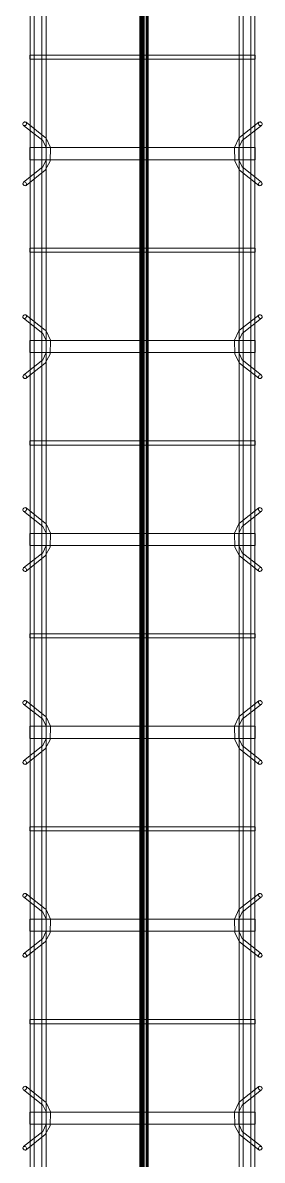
# Model space of a CAD drawing. Header units: inches. Extents: x -19229 to -222, y -6301 to 12387.
# Drawn here: x -2065.9 to -2051, y 11416.9 to 11487.6 of the extents above; entities that cross this region are included whole.
import ezdxf

# ---------------------------------------------------------------- set-up
doc = ezdxf.new("R2010")
doc.units = ezdxf.units.IN
doc.header["$MEASUREMENT"] = 0
doc.layers.add('A-GENM', color=13, linetype='Continuous', lineweight=9)
doc.layers.add('S-BEAM', color=12, linetype='Continuous', lineweight=9)

# ---------------------------------------------------------------- blocks, each defined once
blk = doc.blocks.new('Dowel bar assembly - Dowel bar assembly-669756-SLAB ON GROUND JOINTS')
at = {"layer": 'S-BEAM'}
for p, q in [((1516.024, 2.232), (1516.973, 1.033)), ((1517.175, 1.192), (1516.225, 2.392)), ((1519.761, 2.392), (1518.811, 1.192)), ((1519.013, 1.033), (1519.962, 2.232)), ((1528.024, 2.232), (1528.973, 1.033)), ((1529.175, 1.192), (1528.225, 2.392)), ((1531.761, 2.392), (1530.811, 1.192)), ((1531.013, 1.033), (1531.962, 2.232)), ((1540.024, 2.232), (1540.973, 1.033)), ((1541.175, 1.192), (1540.225, 2.392)), ((1543.761, 2.392), (1542.811, 1.192)), ((1543.013, 1.033), (1543.962, 2.232)), ((1552.024, 2.232), (1552.973, 1.033)), ((1553.175, 1.192), (1552.225, 2.392)), ((1555.761, 2.392), (1554.811, 1.192)), ((1555.013, 1.033), (1555.962, 2.232)), ((1564.024, 2.232), (1564.973, 1.033)), ((1565.175, 1.192), (1564.225, 2.392)), ((1567.761, 2.392), (1566.811, 1.192)), ((1567.013, 1.033), (1567.962, 2.232)), ((1576.024, 2.232), (1576.973, 1.033)), ((1577.175, 1.192), (1576.225, 2.392)), ((1579.761, 2.392), (1578.811, 1.192)), ((1579.013, 1.033), (1579.962, 2.232)), ((2175, 1.979), (0, 1.979)), ((0, 1.722), (2175, 1.722)), ((1517.625, 1.99), (1517.625, -12.01)), ((1518.375, 1.99), (1517.625, 1.99)), ((1517.625, 1.99), (1518.375, 1.99)), ((1518.375, -12.01), (1518.375, 1.99)), ((1523.871, 1.99), (1523.871, -12.01)), ((1524.129, 1.99), (1523.871, 1.99)), ((1523.871, 1.99), (1524.129, 1.99)), ((1524.129, -12.01), (1524.129, 1.99)), ((1529.625, 1.99), (1529.625, -12.01)), ((1530.375, 1.99), (1529.625, 1.99)), ((1529.625, 1.99), (1530.375, 1.99)), ((1530.375, -12.01), (1530.375, 1.99)), ((1535.871, 1.99), (1535.871, -12.01)), ((1536.129, 1.99), (1535.871, 1.99)), ((1535.871, 1.99), (1536.129, 1.99)), ((1536.129, -12.01), (1536.129, 1.99)), ((1541.625, 1.99), (1541.625, -12.01)), ((1542.375, 1.99), (1541.625, 1.99)), ((1541.625, 1.99), (1542.375, 1.99)), ((1542.375, -12.01), (1542.375, 1.99)), ((1547.871, 1.99), (1547.871, -12.01)), ((1548.129, 1.99), (1547.871, 1.99)), ((1547.871, 1.99), (1548.129, 1.99)), ((1548.129, -12.01), (1548.129, 1.99)), ((1553.625, 1.99), (1553.625, -12.01)), ((1554.375, 1.99), (1553.625, 1.99)), ((1553.625, 1.99), (1554.375, 1.99)), ((1554.375, -12.01), (1554.375, 1.99)), ((1559.871, 1.99), (1559.871, -12.01)), ((1560.129, 1.99), (1559.871, 1.99)), ((1559.871, 1.99), (1560.129, 1.99)), ((1560.129, -12.01), (1560.129, 1.99)), ((1565.625, 1.99), (1565.625, -12.01)), ((1566.375, 1.99), (1565.625, 1.99)), ((1565.625, 1.99), (1566.375, 1.99)), ((1566.375, -12.01), (1566.375, 1.99)), ((1571.871, 1.99), (1571.871, -12.01)), ((1572.129, 1.99), (1571.871, 1.99)), ((1571.871, 1.99), (1572.129, 1.99)), ((1572.129, -12.01), (1572.129, 1.99)), ((1577.625, 1.99), (1577.625, -12.01)), ((1578.375, 1.99), (1577.625, 1.99)), ((1577.625, 1.99), (1578.375, 1.99)), ((1578.375, -12.01), (1578.375, 1.99)), ((1583.871, 1.99), (1583.871, -12.01)), ((1584.129, 1.99), (1583.871, 1.99)), ((1583.871, 1.99), (1584.129, 1.99)), ((1584.129, -12.01), (1584.129, 1.99)), ((2175, 1.246), (0, 1.246)), ((0, 0.988), (2175, 0.988)), ((2175, -11.015), (0, -11.015)), ((0, -11.273), (2175, -11.273)), ((1516.973, -11.053), (1516.024, -12.253)), ((1516.225, -12.412), (1517.175, -11.213)), ((1518.811, -11.213), (1519.761, -12.412)), ((1519.962, -12.253), (1519.013, -11.053)), ((1528.973, -11.053), (1528.024, -12.253)), ((1528.225, -12.412), (1529.175, -11.213)), ((1530.811, -11.213), (1531.761, -12.412)), ((1531.962, -12.253), (1531.013, -11.053)), ((1540.973, -11.053), (1540.024, -12.253)), ((1540.225, -12.412), (1541.175, -11.213)), ((1542.811, -11.213), (1543.761, -12.412)), ((1543.962, -12.253), (1543.013, -11.053)), ((1552.973, -11.053), (1552.024, -12.253)), ((1552.225, -12.412), (1553.175, -11.213)), ((1554.811, -11.213), (1555.761, -12.412)), ((1555.962, -12.253), (1555.013, -11.053)), ((1564.973, -11.053), (1564.024, -12.253)), ((1564.225, -12.412), (1565.175, -11.213)), ((1566.811, -11.213), (1567.761, -12.412)), ((1567.962, -12.253), (1567.013, -11.053)), ((1576.973, -11.053), (1576.024, -12.253)), ((1576.225, -12.412), (1577.175, -11.213)), ((1578.811, -11.213), (1579.761, -12.412)), ((1579.962, -12.253), (1579.013, -11.053)), ((2175, -11.742), (0, -11.742)), ((0, -12), (2175, -12)), ((1518.375, -12.01), (1517.625, -12.01)), ((1517.625, -12.01), (1518.375, -12.01)), ((1524.129, -12.01), (1523.871, -12.01)), ((1523.871, -12.01), (1524.129, -12.01)), ((1530.375, -12.01), (1529.625, -12.01)), ((1529.625, -12.01), (1530.375, -12.01)), ((1536.129, -12.01), (1535.871, -12.01)), ((1535.871, -12.01), (1536.129, -12.01)), ((1542.375, -12.01), (1541.625, -12.01)), ((1541.625, -12.01), (1542.375, -12.01)), ((1548.129, -12.01), (1547.871, -12.01)), ((1547.871, -12.01), (1548.129, -12.01)), ((1554.375, -12.01), (1553.625, -12.01)), ((1553.625, -12.01), (1554.375, -12.01)), ((1560.129, -12.01), (1559.871, -12.01)), ((1559.871, -12.01), (1560.129, -12.01)), ((1566.375, -12.01), (1565.625, -12.01)), ((1565.625, -12.01), (1566.375, -12.01)), ((1572.129, -12.01), (1571.871, -12.01)), ((1571.871, -12.01), (1572.129, -12.01)), ((1578.375, -12.01), (1577.625, -12.01)), ((1577.625, -12.01), (1578.375, -12.01)), ((1584.129, -12.01), (1583.871, -12.01)), ((1583.871, -12.01), (1584.129, -12.01))]:
    blk.add_line(p, q, dxfattribs=at)
at = {"layer": 'S-BEAM', "flags": 128}
for points in [[(1516.973, 1.033), (1517.526, 0.731), (1518.387, 0.715), (1518.972, 0.987), (1519.013, 1.033)], [(1517.175, 1.192), (1517.625, 0.972), (1518.382, 0.977), (1518.811, 1.192)], [(1528.973, 1.033), (1529.526, 0.731), (1530.387, 0.715), (1530.972, 0.987), (1531.013, 1.033)], [(1529.175, 1.192), (1529.625, 0.972), (1530.382, 0.977), (1530.811, 1.192)], [(1540.973, 1.033), (1541.526, 0.731), (1542.387, 0.715), (1542.972, 0.987), (1543.013, 1.033)], [(1541.175, 1.192), (1541.625, 0.972), (1542.382, 0.977), (1542.811, 1.192)], [(1552.973, 1.033), (1553.526, 0.731), (1554.387, 0.715), (1554.972, 0.987), (1555.013, 1.033)], [(1553.175, 1.192), (1553.625, 0.972), (1554.382, 0.977), (1554.811, 1.192)], [(1564.973, 1.033), (1565.526, 0.731), (1566.387, 0.715), (1566.972, 0.987), (1567.013, 1.033)], [(1565.175, 1.192), (1565.625, 0.972), (1566.382, 0.977), (1566.811, 1.192)], [(1576.973, 1.033), (1577.526, 0.731), (1578.387, 0.715), (1578.972, 0.987), (1579.013, 1.033)], [(1577.175, 1.192), (1577.625, 0.972), (1578.382, 0.977), (1578.811, 1.192)], [(1516.973, -11.053), (1517.526, -10.751), (1518.387, -10.736), (1518.972, -11.007), (1519.013, -11.053)], [(1517.175, -11.213), (1517.625, -10.993), (1518.382, -10.997), (1518.811, -11.213)], [(1528.973, -11.053), (1529.526, -10.751), (1530.387, -10.736), (1530.972, -11.007), (1531.013, -11.053)], [(1529.175, -11.213), (1529.625, -10.993), (1530.382, -10.997), (1530.811, -11.213)], [(1540.973, -11.053), (1541.526, -10.751), (1542.387, -10.736), (1542.972, -11.007), (1543.013, -11.053)], [(1541.175, -11.213), (1541.625, -10.993), (1542.382, -10.997), (1542.811, -11.213)], [(1552.973, -11.053), (1553.526, -10.751), (1554.387, -10.736), (1554.972, -11.007), (1555.013, -11.053)], [(1553.175, -11.213), (1553.625, -10.993), (1554.382, -10.997), (1554.811, -11.213)], [(1564.973, -11.053), (1565.526, -10.751), (1566.387, -10.736), (1566.972, -11.007), (1567.013, -11.053)], [(1565.175, -11.213), (1565.625, -10.993), (1566.382, -10.997), (1566.811, -11.213)], [(1576.973, -11.053), (1577.526, -10.751), (1578.387, -10.736), (1578.972, -11.007), (1579.013, -11.053)], [(1577.175, -11.213), (1577.625, -10.993), (1578.382, -10.997), (1578.811, -11.213)]]:
    blk.add_lwpolyline(points, dxfattribs=at)
at = {"layer": 'S-BEAM'}
for centre, major_axis, start_param, end_param in [((1516.125, 2.312), (0.101, 0.08), 5.709265, 8.850858), ((1516.125, 2.312), (0.101, 0.08), 2.567673, 5.709265), ((1519.862, 2.312), (-0.101, 0.08), 3.715513, 6.857105), ((1519.862, 2.312), (-0.101, 0.08), 0.57392, 3.715513), ((1528.125, 2.312), (0.101, 0.08), 5.709265, 8.850858), ((1528.125, 2.312), (0.101, 0.08), 2.567673, 5.709265), ((1531.862, 2.312), (-0.101, 0.08), 3.715513, 6.857105), ((1531.862, 2.312), (-0.101, 0.08), 0.57392, 3.715513), ((1540.125, 2.312), (0.101, 0.08), 5.709265, 8.850858), ((1540.125, 2.312), (0.101, 0.08), 2.567673, 5.709265), ((1543.862, 2.312), (-0.101, 0.08), 3.715513, 6.857105), ((1543.862, 2.312), (-0.101, 0.08), 0.57392, 3.715513), ((1552.125, 2.312), (0.101, 0.08), 5.709265, 8.850858), ((1552.125, 2.312), (0.101, 0.08), 2.567673, 5.709265), ((1555.862, 2.312), (-0.101, 0.08), 3.715513, 6.857105), ((1555.862, 2.312), (-0.101, 0.08), 0.57392, 3.715513), ((1564.125, 2.312), (0.101, 0.08), 5.709265, 8.850858), ((1564.125, 2.312), (0.101, 0.08), 2.567673, 5.709265), ((1567.862, 2.312), (-0.101, 0.08), 3.715513, 6.857105), ((1567.862, 2.312), (-0.101, 0.08), 0.57392, 3.715513), ((1576.125, 2.312), (0.101, 0.08), 5.709265, 8.850858), ((1576.125, 2.312), (0.101, 0.08), 2.567673, 5.709265), ((1579.862, 2.312), (-0.101, 0.08), 3.715513, 6.857105), ((1579.862, 2.312), (-0.101, 0.08), 0.57392, 3.715513), ((1516.125, -12.332), (-0.101, 0.08), 3.715513, 6.857105), ((1516.125, -12.332), (-0.101, 0.08), 0.57392, 3.715513), ((1519.862, -12.332), (0.101, 0.08), 5.709265, 8.850858), ((1519.862, -12.332), (0.101, 0.08), 2.567673, 5.709265), ((1528.125, -12.332), (-0.101, 0.08), 3.715513, 6.857105), ((1528.125, -12.332), (-0.101, 0.08), 0.57392, 3.715513), ((1531.862, -12.332), (0.101, 0.08), 5.709265, 8.850858), ((1531.862, -12.332), (0.101, 0.08), 2.567673, 5.709265), ((1540.125, -12.332), (-0.101, 0.08), 3.715513, 6.857105), ((1540.125, -12.332), (-0.101, 0.08), 0.57392, 3.715513), ((1543.862, -12.332), (0.101, 0.08), 5.709265, 8.850858), ((1543.862, -12.332), (0.101, 0.08), 2.567673, 5.709265), ((1552.125, -12.332), (-0.101, 0.08), 3.715513, 6.857105), ((1552.125, -12.332), (-0.101, 0.08), 0.57392, 3.715513), ((1555.862, -12.332), (0.101, 0.08), 5.709265, 8.850858), ((1555.862, -12.332), (0.101, 0.08), 2.567673, 5.709265), ((1564.125, -12.332), (-0.101, 0.08), 3.715513, 6.857105), ((1564.125, -12.332), (-0.101, 0.08), 0.57392, 3.715513), ((1567.862, -12.332), (0.101, 0.08), 5.709265, 8.850858), ((1567.862, -12.332), (0.101, 0.08), 2.567673, 5.709265), ((1576.125, -12.332), (-0.101, 0.08), 3.715513, 6.857105), ((1576.125, -12.332), (-0.101, 0.08), 0.57392, 3.715513), ((1579.862, -12.332), (0.101, 0.08), 5.709265, 8.850858), ((1579.862, -12.332), (0.101, 0.08), 2.567673, 5.709265)]:
    blk.add_ellipse(centre, major_axis=major_axis, ratio=0.816528, start_param=start_param, end_param=end_param, dxfattribs=at)

msp = doc.modelspace()

# ---------------------------------------------------------------- linework, layer by layer
at = {"layer": 'A-GENM'}
for p, q in [((-2058.58036, 9901.1894), (-2058.58036, 12077.1894)), ((-2058.52059, 12077.1894), (-2058.52059, 9901.1894)), ((-2058.52059, 12077.1894), (-2058.52059, 9901.1894)), ((-2058.50273, 12077.1894), (-2058.50273, 9901.1894)), ((-2058.49348, 9901.1894), (-2058.49348, 12077.1894)), ((-2058.48122, 9901.1894), (-2058.48122, 12077.1894)), ((-2058.48122, 12077.1894), (-2058.48122, 9901.1894)), ((-2058.41585, 9901.1894), (-2058.41585, 12077.1894)), ((-2058.36718, 9901.1894), (-2058.36718, 12077.1894)), ((-2058.2803, 12077.1894), (-2058.2803, 9901.1894)), ((-2058.16626, 9901.1894), (-2058.16626, 12077.1894)), ((-2058.16626, 9901.1894), (-2058.16626, 12077.1894)), ((-2058.15869, 9901.1894), (-2058.15869, 12077.1894)), ((-2058.15717, 9901.1894), (-2058.15717, 12077.1894)), ((-2058.12689, 12077.1894), (-2058.12689, 9901.1894)), ((-2058.12689, 12077.1894), (-2058.12689, 9901.1894)), ((-2058.07181, 9901.1894), (-2058.07181, 12077.1894)), ((-2058.07029, 9901.1894), (-2058.07029, 12077.1894))]:
    msp.add_line(p, q, dxfattribs=at)

# ---------------------------------------------------------------- block references
at = {"layer": 'S-BEAM', "rotation": 89.99999999999991}
msp.add_blockref('Dowel bar assembly - Dowel bar assembly-669756-SLAB ON GROUND JOINTS', (-2063.43092, 9901.50636), dxfattribs=at)

doc.saveas('drawing.dxf')
